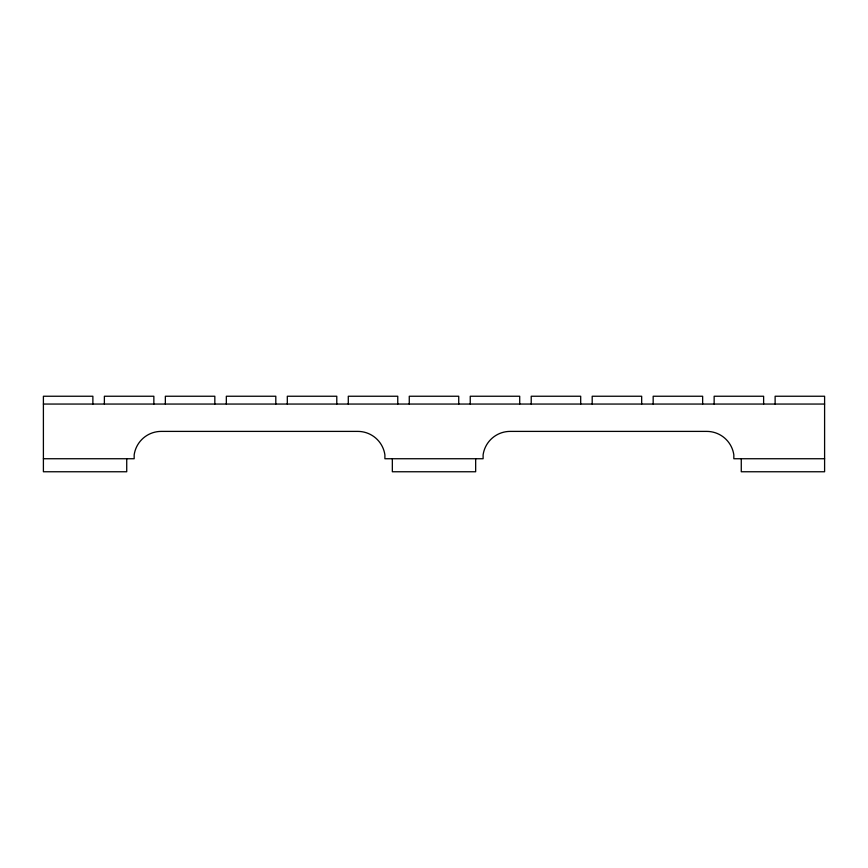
<?xml version="1.0" encoding="UTF-8"?>
<svg xmlns="http://www.w3.org/2000/svg" width="868" height="868" viewBox="0 0 868 868"><rect width="100%" height="100%" fill="white"/><g stroke="black" fill="none" stroke-linecap="round" stroke-linejoin="round"><path stroke-width="1.3" d="M43.4 404.054L824.6 404.054M43.4 458.738L134.171 458.738L134.171 454.843A27.342 27.342 0 0 1 161.231 431.396L357.833 431.396A27.342 27.342 0 0 1 384.893 454.843L384.893 458.738L483.107 458.738L483.107 454.843A27.342 27.342 0 0 1 510.167 431.396L706.769 431.396A27.342 27.342 0 0 1 733.829 454.843L733.829 458.738L824.6 458.738M775.124 404.054L775.124 396.242L824.6 396.242L824.6 471.758L741.272 471.758L741.272 458.738M763.623 404.054L763.623 396.242L714.147 396.242L714.147 404.054M702.646 404.054L702.646 396.242L653.17 396.242L653.17 404.054M641.669 404.054L641.669 396.242L592.193 396.242L592.193 404.054M580.692 404.054L580.692 396.242L531.216 396.242L531.216 404.054M519.715 404.054L519.715 396.242L470.239 396.242L470.239 404.054M475.664 458.738L475.664 471.758L392.336 471.758L392.336 458.738M458.738 404.054L458.738 396.242L409.262 396.242L409.262 404.054M397.761 404.054L397.761 396.242L348.285 396.242L348.285 404.054M336.784 404.054L336.784 396.242L287.308 396.242L287.308 404.054M275.807 404.054L275.807 396.242L226.331 396.242L226.331 404.054M214.83 404.054L214.83 396.242L165.354 396.242L165.354 404.054M153.853 404.054L153.853 396.242L104.377 396.242L104.377 404.054M126.728 458.738L126.728 471.758L43.4 471.758L43.4 396.242L92.876 396.242L92.876 404.054"/></g></svg>
